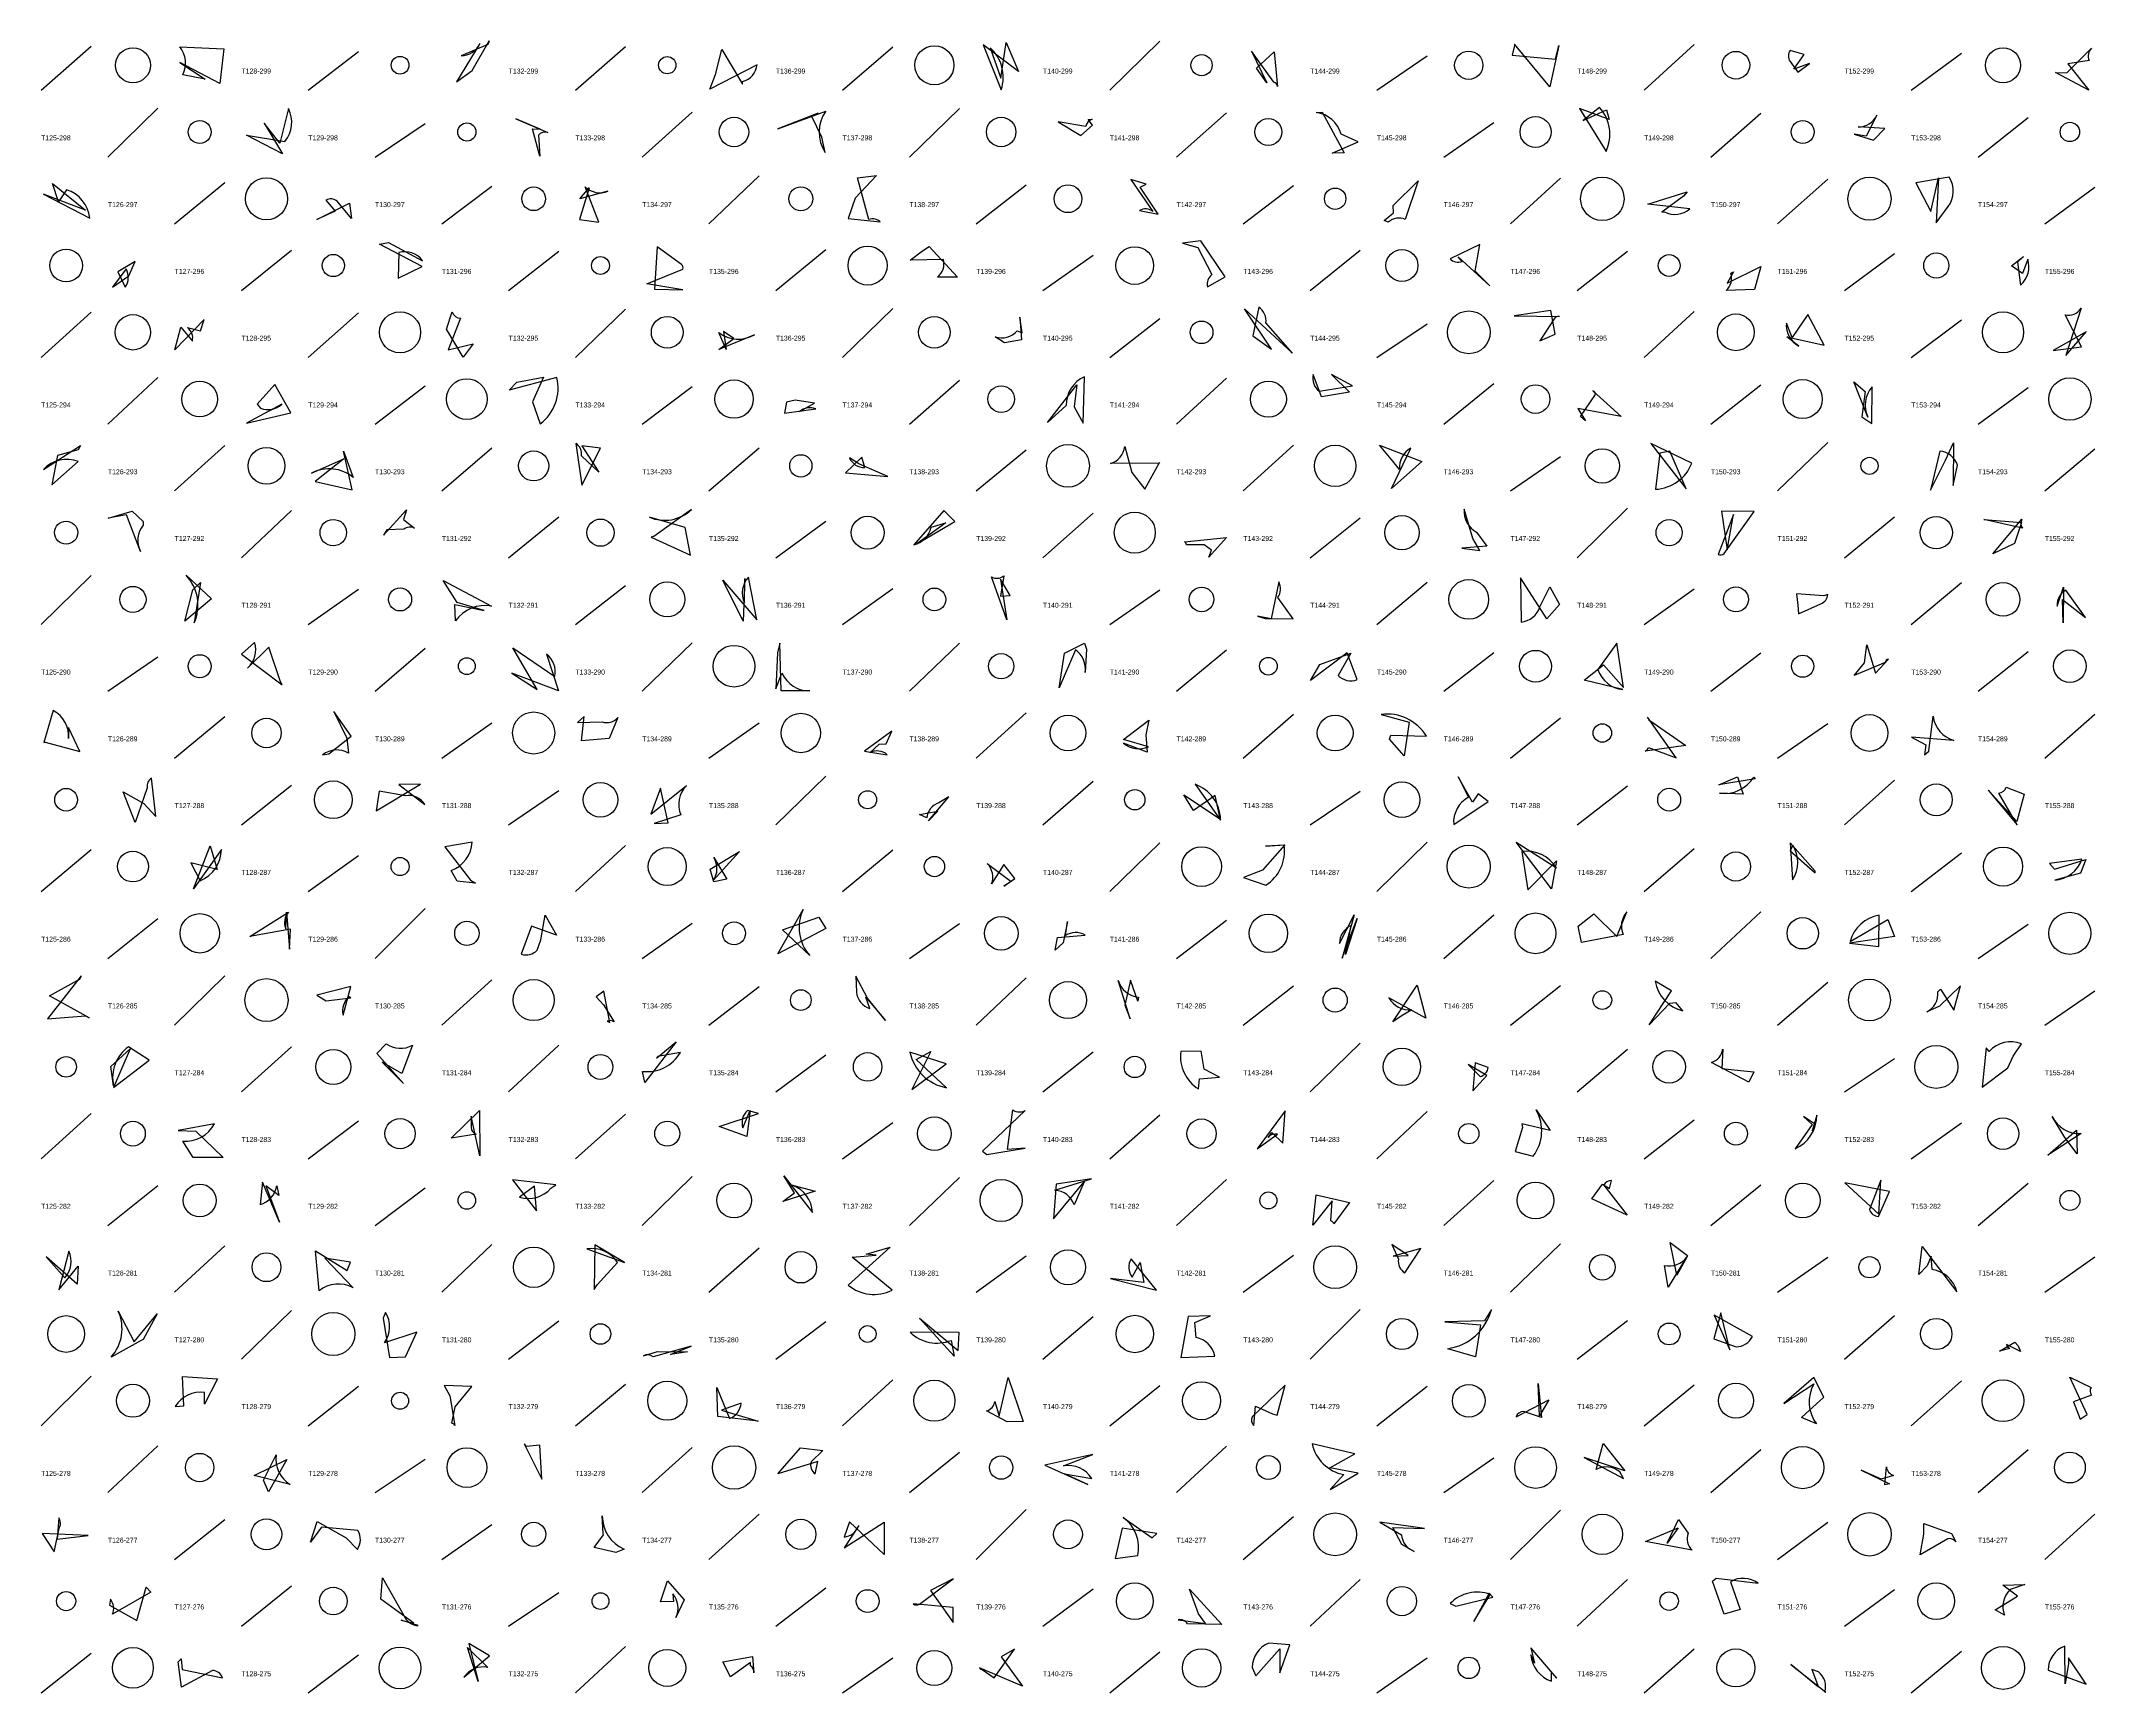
# Model space of a CAD drawing. Header units: millimetres. Extents: x -1 to 9990, y 0 to 15990.
# Drawn here: x 5000 to 6230, y 11000 to 11989 of the extents above; entities that cross this region are included whole.
import ezdxf

# ---------------------------------------------------------------- set-up
doc = ezdxf.new("R2010")
doc.units = ezdxf.units.MM
doc.layers.add('TEXT', color=3, linetype='Continuous')
doc.layers.add('WALL', color=1, linetype='Continuous')

msp = doc.modelspace()

# ---------------------------------------------------------------- linework, layer by layer
for points in [[(5083, 11976.7), (5098.2, 11966.7), (5084.9, 11969.3, 0.3), (5083, 11986), (5109.4, 11984.9), (5107.1, 11964.1)], [(5268.3, 11989.5), (5267.5, 11987.4), (5251.5, 11980.7, 0.3), (5262.8, 11988), (5248.8, 11965.1), (5258.2, 11971.9)], [(5407.7, 11984.5), (5420.1, 11963.7), (5420.1, 11965.2, 0.3), (5428.9, 11975.3), (5400.5, 11960.6), (5403.8, 11969.5)], [(5585.4, 11971.2), (5564.1, 11987.2), (5575, 11960.3, 0.3), (5568.3, 11985.5), (5574.8, 11967.3), (5577.9, 11988.7)], [(5727.9, 11973.2), (5738.5, 11983), (5740.5, 11962.3, 0.3), (5738.3, 11964.9), (5724.8, 11983.4), (5734, 11964.5)], [(5909, 11986.9), (5903.6, 11962), (5882.3, 11987.7, 0.3), (5882.6, 11987.6), (5881, 11981), (5906.9, 11978.6)], [(6049.7, 11972.7), (6055.8, 11981.4), (6047.5, 11983.9, 0.3), (6047.4, 11977.3), (6052.1, 11970.8), (6059, 11976)], [(6206.4, 11970.7), (6213.2, 11970.5), (6228, 11985.2, 0.3), (6226.5, 11977.9), (6213.8, 11975.9), (6226.4, 11960.1)], [(5144.5, 11921.9), (5123, 11933.1), (5146, 11929.3, 0.3), (5148.1, 11949), (5143, 11928.4), (5133.6, 11940.2)], [(5465.3, 11946.3), (5441.2, 11936.8), (5469.9, 11947.5, 0.3), (5469.5, 11922.7), (5467.5, 11931.9), (5461.6, 11944.3)], [(5773.3, 11922.4), (5788.8, 11929.1), (5778.5, 11933.7, 0.3), (5763.7, 11946.7), (5767.3, 11946.8), (5780.3, 11922.6)], [(5939.1, 11942.5), (5921.3, 11949.1), (5937.3, 11923.4, 0.3), (5933.3, 11949.7), (5923.5, 11941.9), (5937.5, 11948.3)], [(6097.3, 11930.1), (6104.2, 11937.1), (6088.2, 11938, 0.3), (6099.4, 11945.1), (6093.1, 11932.5), (6085.9, 11933.7)], [(5298.8, 11936.6), (5284.3, 11942.9), (5303.4, 11934.7, 0.3), (5297.8, 11933), (5298.6, 11920.6), (5294.3, 11936.9)], [(5629.7, 11939), (5627.1, 11942.4), (5629.4, 11942.6, 0.3), (5625.7, 11938.2), (5609.1, 11941), (5622.6, 11932.8)], [(5487.5, 11895.3), (5483.4, 11883.1), (5502.5, 11881.1, 0.3), (5495.7, 11882.6), (5488.9, 11907.6), (5500.4, 11908.9)], [(5661.9, 11903.7), (5652.6, 11906.6), (5665.8, 11887.4, 0.3), (5657.9, 11888), (5669, 11885.8), (5658.2, 11902)], [(6136.3, 11907.6), (6134.9, 11880.5), (6142.2, 11890.4, 0.3), (6142.8, 11907.9), (6122.7, 11904.6), (6131.8, 11887.4)], [(5026.6, 11888.2), (5001.4, 11897.7), (5029.1, 11883.4, 0.3), (5015.2, 11900.4), (5010.5, 11893.1), (5006.8, 11904.1)], [(5184.8, 11892.4), (5185.9, 11883.1), (5177.4, 11893.5, 0.3), (5170.6, 11894.2), (5176.2, 11887.6), (5165.1, 11882.5)], [(5322.5, 11882.5), (5334.1, 11881), (5325.9, 11902.2, 0.3), (5339.5, 11899.5), (5322.6, 11894.9), (5328.3, 11901.6)], [(5809.8, 11891), (5824.8, 11905.8), (5817, 11882.6, 0.3), (5806.8, 11881), (5804.3, 11882), (5810, 11886.5)], [(5983.6, 11896.5), (5970.6, 11887), (5972.2, 11887.1, 0.3), (5987.5, 11888.9), (5962.3, 11891.7), (5985.8, 11899.1)], [(5683.6, 11868.5), (5692.8, 11865.9), (5701.1, 11849.6, 0.3), (5698.6, 11842.3), (5709.2, 11848.3), (5694.5, 11869.8)], [(5056.4, 11857.5), (5046, 11851.2), (5050.3, 11842, 0.3), (5050.9, 11853), (5042.8, 11842), (5052.5, 11848.9)], [(5202.7, 11867.9), (5208, 11868.9), (5228.5, 11857.9, 0.3), (5214.2, 11862.9), (5213.9, 11847.5), (5228.3, 11854.4)], [(5384.4, 11840.5), (5362.7, 11844.1), (5384.4, 11852.9, 0.3), (5383.6, 11855.6), (5369, 11866.3), (5367.3, 11840.9)], [(5531.8, 11866.5), (5548.8, 11848.1), (5536.8, 11848.1, 0.3), (5540.4, 11858.6), (5520.5, 11858.2), (5527.9, 11863.8)], [(5858.8, 11851.7), (5861.6, 11867.7), (5843.8, 11859.1, 0.3), (5851, 11857.4), (5848.7, 11860.2), (5867.6, 11842.8)], [(6187.3, 11860.5), (6183.6, 11857), (6185.4, 11843.3, 0.3), (6189.8, 11858.8), (6186.6, 11850.3), (6180, 11854.8)], [(6030, 11854.5), (6026.2, 11840.6), (6009.1, 11840, 0.3), (6011.9, 11850.5), (6013.5, 11851.3), (6009.7, 11844.5)], [(5080.1, 11804.5), (5083.7, 11818), (5090.6, 11809.7, 0.3), (5087.6, 11817.8), (5095.5, 11815.9), (5097.7, 11822.7)], [(5252.7, 11800.2), (5242.8, 11816.9), (5246.2, 11827.2, 0.3), (5251.2, 11823.4), (5243.7, 11804.5), (5258.7, 11808.1)], [(5587.2, 11810.5), (5577, 11808.7), (5571.4, 11812.3, 0.3), (5584.6, 11815.9), (5587.5, 11814.7), (5586.1, 11824.1)], [(5720.8, 11829.1), (5749.4, 11802.5), (5733.5, 11820.6, 0.3), (5729.2, 11830), (5725.6, 11812.9), (5736.8, 11805)], [(5904.2, 11828), (5882.1, 11824.9), (5909.3, 11824.5, 0.3), (5906.2, 11823.1), (5897.5, 11809.9), (5906.8, 11813.9)], [(6058, 11825.7), (6048.7, 11811.9), (6045.2, 11820.5, 0.3), (6052.7, 11806.8), (6045.4, 11812.3), (6067.9, 11807.3)], [(6205, 11804.1), (6221.9, 11806.4), (6212.1, 11825.4, 0.3), (6221.7, 11829.4), (6212.5, 11801.2), (6224.7, 11815.2)], [(5408.6, 11815.5), (5410.3, 11804.8), (5405.9, 11814.8, 0.3), (5427.2, 11813.5), (5405.9, 11804.8), (5414.8, 11811.3)], [(5139.9, 11783.7), (5129.5, 11771.9), (5131.5, 11769.6, 0.3), (5144.1, 11771.9), (5123, 11760.6), (5149.5, 11766.7)], [(5300.9, 11788.1), (5294.4, 11773.4), (5298.9, 11760.1, 0.3), (5308.9, 11788), (5280.3, 11780.4), (5285, 11785.2)], [(5618.6, 11770.4), (5624.1, 11760.5), (5624.9, 11788.4, 0.3), (5613.9, 11771.2), (5602.8, 11760.9), (5620.2, 11783.5)], [(5783.5, 11779.1), (5766.9, 11776.3), (5761.9, 11789.7, 0.3), (5765.4, 11779.7), (5785.4, 11782.9), (5772.8, 11789.8)], [(6090.5, 11764.3), (6096.4, 11760.4), (6096.6, 11782.4, 0.3), (6094, 11764.1), (6085.7, 11785.3), (6092.4, 11779.6)], [(5446.5, 11773.2), (5445.2, 11766.6), (5463.9, 11769.1, 0.3), (5454.3, 11767.5), (5463.2, 11772.6), (5451.6, 11774.3)], [(5924.9, 11761.9), (5921.9, 11764.6), (5930.9, 11777.7, 0.3), (5929.4, 11779.9), (5946.3, 11764.5), (5920.3, 11769.3)], [(5009.8, 11741.2), (5006.5, 11723.6), (5022.3, 11737.7, 0.3), (5001.4, 11732.8), (5023.7, 11747.2), (5022.3, 11744.7)], [(5323.8, 11747.1), (5334, 11731.3), (5323.6, 11741, 0.3), (5320.3, 11748.4), (5323.9, 11723.5), (5335.1, 11745.6)], [(5669.8, 11737.1), (5669.5, 11736.7), (5640.4, 11736.4, 0.3), (5649, 11746.6), (5653.2, 11731), (5661.1, 11721)], [(5826.9, 11737.7), (5808.7, 11721.4), (5820.4, 11745.7, 0.3), (5813.5, 11732.9), (5809.5, 11737.8), (5801.5, 11747.5)], [(5975.5, 11743.8), (5969.5, 11742.6), (5966.9, 11721, 0.3), (5988.6, 11736.7), (5964, 11748.4), (5985.2, 11721.2)], [(6145.4, 11748.8), (6145.2, 11723.2), (6147.7, 11735.4, 0.3), (6137.1, 11743.9), (6131.5, 11720.4), (6140.6, 11738.4)], [(5186.3, 11720.7), (5181.2, 11743.8), (5187, 11728.1, 0.3), (5162, 11730.6), (5181.4, 11739.3), (5164.1, 11725.6)], [(5507.1, 11728.6), (5489.8, 11736.3), (5484.1, 11739.8, 0.3), (5493.3, 11734), (5491.6, 11740.2), (5481.8, 11730.9)], [(5054.5, 11707.8), (5061.1, 11701.7), (5061.1, 11699.5, 0.3), (5059.5, 11683.7), (5051.1, 11705.6), (5040.1, 11703.6)], [(5218.8, 11708.6), (5217, 11702.8), (5223.7, 11697.7, 0.3), (5217.2, 11697), (5207, 11696.6), (5205.1, 11693.4)], [(5388.9, 11681.6), (5385.7, 11698), (5364.3, 11704.3, 0.3), (5389.5, 11708.8), (5367, 11692.7), (5365.4, 11692.2)], [(5547.2, 11701.7), (5540.6, 11708.2), (5522.6, 11687.8, 0.3), (5533, 11698.3), (5541.9, 11700.8), (5524.5, 11688.4)], [(5861.7, 11684.3), (5857.4, 11691.5), (5852.3, 11709, 0.3), (5859.7, 11695.3), (5865.9, 11686.9), (5850.8, 11685.8)], [(6009.7, 11684.8), (6013.6, 11705.9), (6004.3, 11681.9, 0.3), (6008, 11682.5), (6026, 11707.7), (6006.3, 11707.8)], [(6181.8, 11688.5), (6168.9, 11682.3), (6186.3, 11703, 0.3), (6186.6, 11697.6), (6163.4, 11702.9), (6186.1, 11701)], [(5700.9, 11684.5), (5696.6, 11687.7), (5685.9, 11687.7, 0.3), (5684.8, 11689.6), (5709.9, 11692.1), (5699.3, 11680.3)], [(5090.9, 11660.8), (5095.5, 11665.2), (5091.7, 11640.9, 0.3), (5086.9, 11669.5), (5102.1, 11655.3), (5086.1, 11642)], [(5249.1, 11653.2), (5240.9, 11666.3), (5269.8, 11650.9, 0.3), (5248.2, 11642.1), (5247.7, 11652), (5265.4, 11648.4)], [(5408.3, 11666.5), (5428.6, 11642.7), (5423.6, 11668.3, 0.3), (5421.2, 11653.1), (5421.5, 11667.5), (5420.4, 11641.9)], [(5574.6, 11667.1), (5578.4, 11642.8), (5569.1, 11668.5, 0.3), (5576.5, 11669.1), (5574.5, 11657), (5580.3, 11657.3)], [(5733.1, 11643.5), (5749.8, 11643.3), (5740.6, 11656.2, 0.3), (5741.2, 11665.5), (5736.7, 11643.4), (5728.4, 11644.9)], [(5901.7, 11643.4), (5885.9, 11667.9), (5886.3, 11641.4, 0.3), (5897.6, 11650.6), (5903.6, 11662.6), (5909.3, 11651.9)], [(6210.5, 11655), (6224.4, 11644.2), (6212.6, 11660.6, 0.3), (6207.4, 11651), (6211.1, 11662.3), (6211, 11640.9)], [(6052.1, 11651.5), (6052.4, 11646.3), (6065.9, 11652.4, 0.3), (6070, 11658), (6067.7, 11657.1), (6051.3, 11658.4)], [(5143.3, 11605.6), (5136.3, 11626.4), (5123.7, 11613.9, 0.3), (5127.8, 11629.2), (5120.1, 11622.2), (5144.4, 11603.8)], [(5297.1, 11601), (5282.5, 11626.1), (5307.7, 11608.9, 0.3), (5302.6, 11622.2), (5309.8, 11600.2), (5282, 11610.8)], [(5441, 11623.1), (5440, 11601.5), (5443.7, 11610.8, 0.3), (5460.3, 11600.2), (5443.3, 11600.3), (5442.4, 11628.8)], [(5624.9, 11628.8), (5626, 11625.3), (5625.2, 11611.3, 0.3), (5619.4, 11624.8), (5609.7, 11602.1), (5612.9, 11622.9)], [(5947.6, 11602.2), (5943.7, 11628.9), (5932.4, 11613, 0.3), (5947.3, 11601), (5924.2, 11606.7), (5935.6, 11615.9)], [(6093.4, 11627.9), (6098.5, 11610.8), (6106.3, 11619.3, 0.3), (6104.4, 11617.2), (6085.9, 11609.5), (6092.1, 11617)], [(5765.8, 11616.1), (5784.4, 11622.9), (5776.7, 11609.5, 0.3), (5788.2, 11607), (5782.2, 11623), (5760.2, 11606.5)], [(5023.2, 11563.9), (5016.4, 11578.2), (5016.5, 11571.6, 0.3), (5007.3, 11588.4), (5001.7, 11569.4), (5002.4, 11569.5)], [(5175.4, 11587.9), (5183.1, 11571.8), (5184.1, 11563, 0.3), (5168.6, 11562), (5172.3, 11562.5), (5185.7, 11573.1)], [(5325.2, 11584.9), (5321.2, 11581.3), (5336, 11581.7, 0.3), (5345.4, 11584.2), (5340.3, 11571.7), (5323.6, 11570.4)], [(5509.4, 11576.1), (5493.1, 11564.2), (5506.8, 11562, 0.3), (5496.3, 11563.2), (5502, 11568.3), (5506.1, 11568.5)], [(5661.6, 11573.9), (5662.5, 11563.5), (5648.3, 11568.9, 0.3), (5663.2, 11566.8), (5648.2, 11571.1), (5663.5, 11582.7)], [(5807.6, 11571.4), (5808.3, 11573.7), (5829.6, 11573.1, 0.3), (5802.5, 11586.1), (5819.4, 11581.5), (5816.3, 11561.3)], [(5962.9, 11582.9), (5985.1, 11567.5), (5960.6, 11564.1, 0.3), (5962.6, 11566.4), (5979.2, 11560.1), (5962.1, 11584.5)], [(6128, 11562), (6130.6, 11564.1), (6133.1, 11585, 0.3), (6145.6, 11570.6), (6120.1, 11572.4), (6128.8, 11567.9)], [(5061.5, 11532.7), (5068.8, 11524.9), (5066.2, 11548, 0.3), (5063.6, 11542.2), (5056.3, 11521.4), (5049.2, 11539.7)], [(5227.2, 11544.4), (5214.3, 11544.1), (5229.9, 11532.2, 0.3), (5218.2, 11537.4), (5202.5, 11540.2), (5200.6, 11528.3)], [(5371, 11542), (5365.1, 11526.4), (5386.5, 11543.6, 0.3), (5383.1, 11525.9), (5367.1, 11520.8), (5375.5, 11521.1)], [(5690.2, 11528.5), (5684.3, 11537.9), (5706.4, 11523.4, 0.3), (5691.2, 11544.3), (5706.4, 11522.8), (5703.2, 11537.6)], [(5857.3, 11533.5), (5848.6, 11548.8), (5854.9, 11536.6, 0.3), (5846, 11520.1), (5866.6, 11533.9), (5860.6, 11538.5)], [(6016, 11548.8), (6019.3, 11538.4), (6005.1, 11539, 0.3), (6025.7, 11548.6), (6026.5, 11547.5), (6004.7, 11543.9)], [(6166.1, 11540.8), (6183.5, 11520), (6172.5, 11539, 0.3), (6176.8, 11542.5), (6187.6, 11538.4), (6183.2, 11521.9)], [(5531.4, 11522.4), (5543.6, 11536.7), (5537.7, 11533.1, 0.3), (5530.4, 11524.1), (5526, 11526.2), (5537.1, 11528.1)], [(5105.5, 11493.3), (5089.7, 11497.3), (5095.2, 11486.5, 0.3), (5108, 11505.2), (5091.3, 11481.6), (5101.3, 11507.4)], [(5260.1, 11485.1), (5249.1, 11486.2), (5245.6, 11492.6, 0.3), (5258.2, 11509.7), (5241.8, 11506.9), (5257.2, 11486.8)], [(5400.8, 11493.4), (5418.3, 11504), (5402.5, 11486.6, 0.3), (5402.9, 11500.5), (5410.6, 11487.5), (5402.8, 11485.9)], [(5731.5, 11492.8), (5720.1, 11488.4), (5733.4, 11483.8, 0.3), (5744.4, 11507.8), (5733.3, 11507.2), (5744.9, 11508.1)], [(5904.6, 11481.6), (5883.3, 11509.7), (5907.5, 11494.2, 0.3), (5886.7, 11504), (5890.3, 11481), (5907.5, 11498.5)], [(6062.5, 11492.2), (6047.5, 11509.2), (6048.9, 11487.1, 0.3), (6049, 11507.8), (6047.4, 11504.4), (6062.5, 11491.3)], [(5583.1, 11487.8), (5576.5, 11496.2), (5569.2, 11484.6, 0.3), (5566.6, 11496.8), (5581, 11486.1), (5576.5, 11483.3)], [(6224.5, 11499.3), (6221.3, 11491.1), (6205.9, 11486.9, 0.3), (6222.2, 11499.4), (6202.8, 11496.8), (6205.7, 11493.5)], [(5149.4, 11457.5), (5125, 11453), (5148.2, 11467.7, 0.3), (5146.6, 11457.6), (5146.9, 11467.6), (5148.7, 11445.5)], [(5308.6, 11453.9), (5293.7, 11459.3), (5287.6, 11442.5, 0.3), (5297, 11444.9), (5299.2, 11451.2), (5301.9, 11465.8)], [(5470, 11457.9), (5441.2, 11442.7), (5456.4, 11469.3, 0.3), (5460.3, 11441.7), (5444, 11457), (5465.7, 11464.6)], [(5788.2, 11463.8), (5781.1, 11442.4), (5784.6, 11459.7, 0.3), (5777.6, 11449), (5786.4, 11466.1), (5779.1, 11440.2)], [(5929.9, 11466.7), (5943.6, 11453), (5949.7, 11467.8, 0.3), (5947.5, 11454.3), (5922.5, 11449.6), (5920.5, 11459.2)], [(6083.1, 11449.1), (6100.5, 11447.1), (6100.7, 11465.8, 0.3), (6083.5, 11450.2), (6106, 11463.3), (6110, 11453.1)], [(5607.4, 11444.9), (5608.7, 11452.4), (5625.2, 11453.9, 0.3), (5613.5, 11453.6), (5614.8, 11462.1), (5612.1, 11449.3)], [(5028.7, 11404.4), (5005, 11417.5), (5021.6, 11426.7, 0.3), (5024, 11429.6), (5003.8, 11403.8), (5026.6, 11405.6)], [(5495, 11416.2), (5487.9, 11429.4), (5488.3, 11419.8, 0.3), (5496.3, 11410), (5493.9, 11416.8), (5505.7, 11402.7)], [(5649, 11411.9), (5652.3, 11403.7), (5645, 11426.7, 0.3), (5657.2, 11416.8), (5656.9, 11414.4), (5652.4, 11427)], [(5170.8, 11414.6), (5185.5, 11416.3), (5184.5, 11416.9, 0.3), (5180.9, 11406), (5185.5, 11423.1), (5165.2, 11417.9)], [(5332.4, 11417), (5336.9, 11412.2), (5343.2, 11401.9, 0.3), (5339.1, 11402.3), (5340.6, 11401.6), (5337.1, 11420.4)], [(5824.1, 11423.9), (5829.2, 11404.2), (5807.2, 11416.4, 0.3), (5820.9, 11409.2), (5815.2, 11405.8), (5809.6, 11401.9)], [(5963.1, 11400.2), (5976.5, 11420.5), (5966.6, 11426.3, 0.3), (5983.3, 11408.6), (5979.3, 11413.4), (5975.3, 11413)], [(6149.4, 11423.5), (6137, 11411.3), (6129.4, 11407.9, 0.3), (6136, 11420), (6137.5, 11421.5), (6145.5, 11408.9)], [(5380.4, 11390), (5361.5, 11365.6), (5360.2, 11372.3, 0.3), (5382.9, 11383.7), (5369.3, 11381.3), (5368.5, 11380.2)], [(6177.8, 11374.4), (6181.1, 11381.4), (6186.1, 11388.9, 0.3), (6166.7, 11384.3), (6164.8, 11386.4), (6162.4, 11362.8)], [(5043.3, 11362.6), (5064.7, 11379.1), (5052.3, 11387, 0.3), (5043.4, 11363.6), (5041.7, 11375.2), (5053.4, 11385.9)], [(5217, 11365.1), (5201.1, 11383.1), (5206.6, 11388.9, 0.3), (5222.5, 11388.1), (5216.1, 11371), (5204.3, 11377.8)], [(5521.4, 11361.5), (5542.1, 11376.8), (5520.3, 11383.8, 0.3), (5542.2, 11362.5), (5524.1, 11379.4), (5532.8, 11384.3)], [(5696.6, 11373.7), (5694.8, 11384.5), (5682.6, 11384.2, 0.3), (5693.2, 11361.8), (5693.7, 11367.8), (5705.7, 11368.9)], [(5865.8, 11369.8), (5854.6, 11376.4), (5861.9, 11369.2, 0.3), (5866.7, 11374.6), (5858.8, 11377.5), (5857.5, 11360.6)], [(6025.8, 11372.1), (6022.8, 11365.9), (6000.3, 11377.7, 0.3), (6007.1, 11385.6), (6006.5, 11374), (6017.7, 11372.9)], [(5109, 11320.7), (5091.1, 11320.7), (5084.8, 11330.5, 0.3), (5103.9, 11340.9), (5082, 11336.8), (5092.7, 11336.5)], [(5262.7, 11321.7), (5257.6, 11345.4), (5257.5, 11338.7, 0.3), (5260.6, 11334.7), (5245.6, 11332.4), (5262.5, 11348.8)], [(5406.1, 11339.2), (5429.7, 11347), (5423, 11348.9, 0.3), (5420.3, 11338.5), (5424.6, 11348.9), (5422.6, 11333.2)], [(5589.3, 11326.4), (5578.7, 11325.5), (5582, 11349.3, 0.3), (5589.4, 11348.9), (5563.7, 11324.5), (5566.4, 11322.6)], [(5745.1, 11348.6), (5728.2, 11326), (5740.4, 11334.6, 0.3), (5734.8, 11332.8), (5737.1, 11335.7), (5743.6, 11329.3)], [(5887.1, 11338.6), (5882.7, 11324.3), (5893.6, 11321.5, 0.3), (5895.4, 11349.2), (5903.7, 11336.9), (5886.8, 11340.8)], [(6055.5, 11345.3), (6060.6, 11340.4), (6050.4, 11326, 0.3), (6063.4, 11346), (6060.7, 11336.6), (6062.7, 11340.5)], [(6219.3, 11323), (6212, 11332.7), (6204.3, 11345.2, 0.3), (6221.8, 11335.1), (6201.7, 11322.1), (6219, 11337.1)], [(5142.7, 11281.9), (5132.7, 11305.9), (5131.2, 11292.6, 0.3), (5141.1, 11303.7), (5142.3, 11298), (5134.6, 11303.7)], [(5296.6, 11288.7), (5295.4, 11303.5), (5286.6, 11297, 0.3), (5305.3, 11302.3), (5308.2, 11304.4), (5282.3, 11307.4)], [(5451.2, 11299.6), (5444.8, 11309.8), (5462, 11287.8, 0.3), (5450, 11304.1), (5463.6, 11300.6), (5444.2, 11294.4)], [(5606.4, 11284), (5624.6, 11306.1), (5618.7, 11292.4, 0.3), (5607.1, 11301.1), (5629.1, 11308), (5608, 11304.8)], [(5935.1, 11304.8), (5939.2, 11302.2), (5940.5, 11306.9, 0.3), (5935.8, 11304.1), (5949.8, 11286.2), (5928.7, 11295.9)], [(6100.5, 11286.8), (6101.8, 11307.2), (6094.9, 11289.6, 0.3), (6100.4, 11285.4), (6107, 11300.4), (6080.2, 11305.6)], [(5763.7, 11298.3), (5783.6, 11293.8), (5774.2, 11280.9, 0.3), (5772.5, 11282.7), (5773.2, 11294.8), (5761.7, 11280.1)], [(5331.2, 11241.7), (5333.1, 11244.5), (5345.3, 11257.8, 0.3), (5326.8, 11266), (5349.3, 11257.8), (5331.6, 11268.4)], [(5494.2, 11262.8), (5508.5, 11267), (5483.4, 11244.3, 0.3), (5509.6, 11241.2), (5485.7, 11261), (5500.1, 11262.3)], [(5818.7, 11262.1), (5808.9, 11268.6), (5812.9, 11259.8, 0.3), (5816.7, 11251.6), (5826.4, 11266.3), (5809.7, 11261.6)], [(5986, 11262.1), (5974.4, 11243), (5972.2, 11256.1, 0.3), (5985.7, 11261.1), (5979.7, 11250.3), (5975.6, 11269.8)], [(6124.5, 11250.7), (6126.6, 11267.5), (6147.4, 11240.3, 0.3), (6132.5, 11253.6), (6132, 11261.6), (6129.5, 11255.8)], [(5021.7, 11244.8), (5003, 11261.3), (5014.3, 11248.7, 0.3), (5016.6, 11264.6), (5010.7, 11241.4), (5022.3, 11255.7)], [(5185.3, 11258), (5169.9, 11260.5), (5186.9, 11242.7, 0.3), (5166.5, 11240.9), (5164.4, 11264.8), (5183.3, 11253)], [(5640.4, 11248.2), (5668.1, 11241.3), (5652.8, 11260.1, 0.3), (5653.4, 11249), (5658.3, 11257.8), (5660.4, 11245.8)], [(5061.2, 11211.8), (5059.9, 11211.2), (5042, 11201.2, 0.3), (5046.2, 11228.7), (5055.7, 11210.4), (5069.6, 11227)], [(5218.2, 11201.3), (5225, 11216.1), (5205.6, 11209.7, 0.3), (5206.3, 11227.9), (5204.8, 11224.4), (5208.7, 11201)], [(5549.3, 11205.1), (5549.9, 11215.9), (5520.5, 11216.1, 0.3), (5545, 11211.2), (5546.9, 11201.8), (5526, 11224.4)], [(5687, 11225.5), (5682.5, 11200.9), (5702.9, 11201.8, 0.3), (5691.8, 11212.9), (5691, 11221.9), (5700.4, 11225.9)], [(5862.1, 11220.5), (5859, 11201.3), (5842.4, 11206.2, 0.3), (5868.6, 11229.6), (5864.5, 11222.8), (5840.6, 11222.2)], [(6005.9, 11227.6), (6001.7, 11212.1), (6015.1, 11207.4, 0.3), (6024.9, 11213.6), (6002, 11226.2), (6011.4, 11205.5)], [(5376.9, 11202.8), (5389.4, 11207.7), (5366.5, 11201.4, 0.3), (5360.8, 11201.9), (5369.1, 11204.5), (5387.2, 11204.3)], [(6184.1, 11207.9), (6185.5, 11204.6), (6177.1, 11208.8, 0.3), (6179.1, 11206.4), (6172.8, 11204.7), (6182, 11210.1)], [(5105.6, 11188.1), (5097.8, 11172.9), (5097.9, 11180, 0.3), (5080.3, 11171.6), (5085.5, 11171.9), (5084.6, 11189.6)], [(5241.5, 11184.1), (5244.8, 11177.9), (5247.7, 11160.2, 0.3), (5245.9, 11161.5), (5247.9, 11171.4), (5257.9, 11183.6)], [(5405.3, 11165.5), (5404.6, 11182.9), (5412.2, 11164.3, 0.3), (5419.2, 11173.5), (5407.4, 11169.4), (5429.4, 11162.8)], [(5588.2, 11162.5), (5578.5, 11162.3), (5566.2, 11168.9, 0.3), (5571.1, 11174.6), (5573.8, 11165.7), (5579.2, 11188.9)], [(5740.2, 11166.3), (5745.1, 11184.4), (5725.2, 11165.3, 0.3), (5726.3, 11160.1), (5727.3, 11171.7), (5737.4, 11167.1)], [(5896.6, 11185.4), (5898.5, 11164.9), (5887.8, 11168.6, 0.3), (5883.3, 11165.4), (5902.9, 11175.5), (5897.4, 11165.9)], [(6061.7, 11189), (6043.7, 11173.4), (6061.7, 11185.1, 0.3), (6063.3, 11161.1), (6054.3, 11165), (6067.6, 11177.1)], [(6225.3, 11166.8), (6215, 11189.1), (6227.7, 11183, 0.3), (6227.9, 11178.4), (6217.2, 11174.3), (6221.1, 11163.9)], [(5289.5, 11149.3), (5289.6, 11148.9), (5299.9, 11128, 0.3), (5299.9, 11128.1), (5298.7, 11148.4), (5290.7, 11147.6)], [(5454.8, 11146.8), (5468.1, 11145.2), (5461.1, 11138.4, 0.3), (5463.5, 11131.2), (5465.2, 11138.6), (5441.3, 11131.3)], [(5771.8, 11134.9), (5786.7, 11143.3), (5761.2, 11149.2, 0.3), (5780.1, 11130.8), (5772.1, 11121.9), (5788.7, 11131.7)], [(5924.1, 11141.1), (5947.6, 11128.5), (5945.5, 11132.4, 0.3), (5931.3, 11133.9), (5935.5, 11149.4), (5948.4, 11133.1)], [(5136.1, 11120.5), (5133.3, 11127.4), (5140.8, 11142.7, 0.3), (5149.1, 11124.9), (5127.6, 11130.2), (5147.2, 11139.8)], [(5626.8, 11124.8), (5612.9, 11131.3), (5629.2, 11128.4, 0.3), (5612.4, 11136.1), (5629.9, 11142.9), (5601.1, 11136.4)], [(6106.9, 11125.2), (6104.2, 11124.7), (6105.1, 11135.5, 0.3), (6109.4, 11130.3), (6101.9, 11128), (6090.1, 11133.4)], [(5000.7, 11095.4), (5007.9, 11084.6), (5011, 11099.3, 0.3), (5010.6, 11104.9), (5009.7, 11092.1), (5028.3, 11094.3)], [(5165.4, 11102.6), (5182.7, 11092.9), (5189.4, 11085.9, 0.3), (5189.7, 11097.3), (5167.9, 11099.2), (5161.3, 11090.4)], [(5336.8, 11094.7), (5336.7, 11095.5), (5336.1, 11106.1, 0.3), (5349.1, 11086.2), (5344.2, 11084.2), (5331.2, 11087.2)], [(5504.9, 11083), (5484.2, 11102.4), (5480.9, 11093.4, 0.3), (5489.7, 11100.3), (5480.9, 11087), (5504.9, 11102.2)], [(5647.5, 11098.7), (5643.3, 11080.5), (5656.8, 11082.3, 0.3), (5648.1, 11105), (5665.4, 11092.9), (5668.2, 11095.5)], [(5828.4, 11098.5), (5801.7, 11102.2), (5814.7, 11094.7, 0.3), (5822.4, 11084.8), (5815, 11088.9), (5809.5, 11099)], [(5973.8, 11089.7), (5980.6, 11103.9), (5986.5, 11095.6, 0.3), (5988.7, 11085.5), (5960.9, 11090.7), (5980.4, 11098.9)], [(6127.6, 11101.4), (6144.2, 11095.4), (6146.7, 11090.5, 0.3), (6141.9, 11092.4), (6125.3, 11082.7), (6127.5, 11095)], [(5062.9, 11063.4), (5065.8, 11060.4), (5042.7, 11047.1, 0.3), (5041.5, 11056.1), (5040.9, 11052.6), (5057.4, 11043.3)], [(5203.5, 11056.1), (5204.4, 11069), (5217.3, 11046.4, 0.3), (5225.9, 11040.3), (5215.7, 11043.6), (5223.2, 11041.7)], [(5375.2, 11067.2), (5385.2, 11055.8), (5380.2, 11045.2, 0.3), (5378.3, 11059.4), (5378.8, 11054.7), (5370.9, 11054.5)], [(5546.3, 11042.2), (5546.2, 11051.2), (5522.3, 11053.3, 0.3), (5526, 11053.2), (5546.2, 11068.3), (5532.6, 11061.4)], [(5687.7, 11062.2), (5707.2, 11041), (5686.6, 11041.4, 0.3), (5680.9, 11043.8), (5697.4, 11041.6), (5693.1, 11047.4)], [(5867.3, 11059.7), (5858.1, 11042.8), (5867.8, 11059, 0.3), (5843.9, 11053.5), (5847.3, 11052), (5869.4, 11057.3)], [(6001, 11066.9), (6003.2, 11068.8), (6028.3, 11065.7, 0.3), (6011.7, 11066.6), (6017.5, 11049.9), (6007.9, 11047.2)], [(6174.8, 11064.6), (6188.1, 11064.9), (6179.3, 11061.9, 0.3), (6175.8, 11046.5), (6170.2, 11049.7), (6183.6, 11057.9)], [(5261.7, 11006.9), (5255.3, 11027.2), (5267.5, 11015.3, 0.3), (5253.2, 11009.5), (5268.6, 11022.3), (5256.2, 11029.7)], [(5408.2, 11018.6), (5426, 11021.9), (5426.8, 11012.1, 0.3), (5424.9, 11016.3), (5424.8, 11018.2), (5412.9, 11009.7)], [(5575, 11021.6), (5587.7, 11004), (5561.9, 11015, 0.3), (5563.5, 11014.1), (5570.8, 11009.1), (5583, 11026.2)], [(5741.9, 11012), (5747.8, 11028.9), (5735.2, 11029.8, 0.3), (5725.3, 11015.3), (5727.4, 11010.2), (5741.9, 11026.5)], [(5892.1, 11027.1), (5894.3, 11017.8), (5892.1, 11022.8, 0.3), (5904.5, 11007.1), (5904.6, 11012.2), (5907.8, 11008.8)], [(6214.2, 11017.6), (6212.1, 11005.5), (6211.9, 11028.1, 0.3), (6201.9, 11013.7), (6224.8, 11005.2), (6214.1, 11021.1)], [(5083.9, 11020.5), (5084.4, 11014), (5108.6, 11009.1, 0.3), (5102.7, 11013.5), (5084, 11003.4), (5082, 11018.7)], [(6047.8, 11017), (6068.9, 11000.5), (6068.3, 11000.5, 0.3), (6064.4, 11012.7), (6060.5, 11014), (6064.5, 11003.4)]]:
    msp.add_lwpolyline(points, format="xyb", close=True)
for centre, radius in [((5055, 11975), 10.5), ((5215, 11975), 5.31), ((5535, 11975), 11.7), ((5695, 11975), 6.34), ((5855, 11975), 8.48), ((6015, 11975), 8.28), ((6175, 11975), 10.5), ((5375, 11975), 5.17), ((5415, 11935), 8.84), ((5575, 11935), 8.83), ((5895, 11935), 9.29), ((5095, 11935), 6.88), ((5255, 11935), 5.44), ((5735, 11935), 8.06), ((6055, 11935), 6.9), ((6215, 11935), 5.8), ((5135, 11895), 12.6), ((5935, 11895), 13), ((6095, 11895), 12.9), ((5295, 11895), 7.09), ((5455, 11895), 7.16), ((5615, 11895), 8.3), ((5775, 11895), 6.41), ((5015, 11855), 9.81), ((5175, 11855), 6.65), ((5335, 11855), 5.34), ((5495, 11855), 11.7), ((5655, 11855), 11.3), ((5815, 11855), 9.56), ((5975, 11855), 6.52), ((6135, 11855), 7.55), ((5055, 11815), 10.6), ((5215, 11815), 12.3), ((5375, 11815), 9.53), ((5535, 11815), 9.46), ((5695, 11815), 6.78), ((5855, 11815), 12.8), ((6015, 11815), 11), ((6175, 11815), 12.3), ((5095, 11775), 10.7), ((5255, 11775), 12.2), ((5415, 11775), 11.5), ((5735, 11775), 10.8), ((5895, 11775), 8.57), ((6055, 11775), 11.7), ((6215, 11775), 12.7), ((5575, 11775), 7.99), ((5615, 11735), 12.8), ((5775, 11735), 12.4), ((5135, 11735), 11), ((5295, 11735), 9), ((5455, 11735), 6.67), ((5935, 11735), 10.3), ((6095, 11735), 5.12), ((5015, 11695), 6.92), ((5175, 11695), 7.94), ((5335, 11695), 8.16), ((5495, 11695), 9.84), ((5655, 11695), 12.3), ((5815, 11695), 10.3), ((5975, 11695), 7.84), ((6135, 11695), 9.7), ((5055, 11655), 7.84), ((5215, 11655), 6.89), ((5375, 11655), 10.5), ((5535, 11655), 6.81), ((5695, 11655), 7.34), ((5855, 11655), 11.9), ((6015, 11655), 7.46), ((6175, 11655), 10.1), ((5415, 11615), 12.5), ((5895, 11615), 9.51), ((6215, 11615), 9.77), ((5095, 11615), 6.9), ((5255, 11615), 5.05), ((5575, 11615), 7.56), ((5735, 11615), 5.28), ((6055, 11615), 6.65), ((5295, 11575), 12.6), ((5455, 11575), 11.8), ((5135, 11575), 8.8), ((5615, 11575), 10.7), ((5775, 11575), 10.7), ((5935, 11575), 5.53), ((6095, 11575), 11), ((5015, 11535), 6.8), ((5175, 11535), 11.3), ((5335, 11535), 10.4), ((5495, 11535), 5.41), ((5655, 11535), 6.1), ((5815, 11535), 10.7), ((5975, 11535), 6.86), ((6135, 11535), 9.56), ((5055, 11495), 9.24), ((5375, 11495), 11.4), ((5535, 11495), 6.07), ((5695, 11495), 11.9), ((5855, 11495), 12.9), ((6015, 11495), 8.74), ((6175, 11495), 11.7), ((5215, 11495), 5.43), ((5095, 11455), 11.8), ((5575, 11455), 10.1), ((5735, 11455), 11.5), ((5895, 11455), 12.2), ((6055, 11455), 9.38), ((6215, 11455), 12.6), ((5255, 11455), 7.3), ((5415, 11455), 6.85), ((5135, 11415), 12.9), ((5295, 11415), 12.3), ((6095, 11415), 12.5), ((5455, 11415), 6.19), ((5615, 11415), 11.1), ((5775, 11415), 7.24), ((5935, 11415), 5.63), ((5015, 11375), 6.18), ((5175, 11375), 10.5), ((5335, 11375), 7.46), ((5495, 11375), 8.54), ((5655, 11375), 6.39), ((5815, 11375), 11.2), ((5975, 11375), 9.77), ((6135, 11375), 12.9), ((5055, 11335), 7.43), ((5215, 11335), 9.07), ((5375, 11335), 7.5), ((5535, 11335), 10.1), ((5695, 11335), 8.8), ((5855, 11335), 6.11), ((6015, 11335), 6.9), ((6175, 11335), 9.39), ((5095, 11295), 9.84), ((5415, 11295), 10.4), ((5575, 11295), 12.6), ((5895, 11295), 11), ((6055, 11295), 10.4), ((5255, 11295), 5.24), ((5735, 11295), 5.11), ((6215, 11295), 5.99), ((5295, 11255), 12.1), ((5775, 11255), 12.8), ((5135, 11255), 8.64), ((5455, 11255), 9.45), ((5615, 11255), 10.5), ((5935, 11255), 7.66), ((6095, 11255), 6.37), ((5015, 11215), 11), ((5175, 11215), 12.9), ((5335, 11215), 6.17), ((5495, 11215), 5.02), ((5655, 11215), 11.2), ((5815, 11215), 9.34), ((5975, 11215), 6.52), ((6135, 11215), 9.37), ((5055, 11175), 9.91), ((5375, 11175), 11.7), ((5535, 11175), 12.3), ((5695, 11175), 11.4), ((5855, 11175), 9.82), ((6015, 11175), 10.5), ((6175, 11175), 12.5), ((5215, 11175), 5.1), ((5255, 11135), 11.9), ((5415, 11135), 13), ((5895, 11135), 12.5), ((6055, 11135), 12.7), ((6215, 11135), 9.25), ((5095, 11135), 8.51), ((5575, 11135), 7), ((5735, 11135), 7.14), ((5775, 11095), 12.8), ((5935, 11095), 12.1), ((6095, 11095), 13), ((5135, 11095), 9.2), ((5295, 11095), 7.21), ((5455, 11095), 9), ((5615, 11095), 8.59), ((5015, 11055), 5.75), ((5175, 11055), 8.27), ((5335, 11055), 5.02), ((5495, 11055), 6.84), ((5655, 11055), 11), ((5815, 11055), 8.76), ((5975, 11055), 5.54), ((6135, 11055), 11), ((5055, 11015), 12.2), ((5215, 11015), 12.5), ((5375, 11015), 11.1), ((5535, 11015), 10.5), ((5695, 11015), 11.5), ((5855, 11015), 6.43), ((6015, 11015), 11.4), ((6175, 11015), 12.9)]:
    msp.add_circle(centre, radius)
at = {"layer": 'WALL'}
for p, q in [((5000, 11960), (5030, 11986.5)), ((5160, 11960), (5190, 11983.2)), ((5320, 11960), (5350, 11986.3)), ((5480, 11960), (5510, 11986.1)), ((5640, 11960), (5670, 11989.3)), ((5800, 11960), (5830, 11980.7)), ((5960, 11960), (5990, 11987.5)), ((6120, 11960), (6150, 11982.3)), ((5040, 11920), (5070, 11949.2)), ((5360, 11920), (5390, 11946.9)), ((5520, 11920), (5550, 11949.1)), ((5680, 11920), (5710, 11946.4)), ((6000, 11920), (6030, 11946.2)), ((6160, 11920), (6190, 11943.6)), ((5200, 11920), (5230, 11940)), ((5840, 11920), (5870, 11940.7)), ((5400, 11880), (5430, 11908.8)), ((5880, 11880), (5910, 11907.4)), ((6040, 11880), (6070, 11906.7)), ((5080, 11880), (5110, 11904.7)), ((5240, 11880), (5270, 11902.5)), ((5560, 11880), (5590, 11903.3)), ((5720, 11880), (5750, 11903)), ((6200, 11880), (6230, 11901.9)), ((5120, 11840), (5150, 11864.2)), ((5280, 11840), (5310, 11863.6)), ((5440, 11840), (5470, 11864.7)), ((5600, 11840), (5630, 11861.3)), ((5760, 11840), (5790, 11864.2)), ((5920, 11840), (5950, 11863.6)), ((6080, 11840), (6110, 11862.2)), ((5000, 11800), (5030, 11827.1)), ((5160, 11800), (5190, 11826.6)), ((5320, 11800), (5350, 11828.8)), ((5480, 11800), (5510, 11829.3)), ((5640, 11800), (5670, 11823.2)), ((5960, 11800), (5990, 11827.5)), ((6120, 11800), (6150, 11822.5)), ((5800, 11800), (5830, 11820.1)), ((5040, 11760), (5070, 11787.9)), ((5520, 11760), (5550, 11786.4)), ((5680, 11760), (5710, 11787.5)), ((5840, 11760), (5870, 11784.3)), ((6000, 11760), (6030, 11783.5)), ((5200, 11760), (5230, 11783)), ((5360, 11760), (5390, 11782.5)), ((6160, 11760), (6190, 11781.9)), ((5080, 11720), (5110, 11747.3)), ((5720, 11720), (5750, 11747.4)), ((6040, 11720), (6070, 11749.1)), ((5240, 11720), (5270, 11745.8)), ((5400, 11720), (5430, 11745.9)), ((5560, 11720), (5590, 11744.7)), ((5880, 11720), (5910, 11740.6)), ((6200, 11720), (6230, 11745.3)), ((5920, 11680), (5950, 11709.6)), ((5120, 11680), (5150, 11708.2)), ((5280, 11680), (5310, 11704.5)), ((5440, 11680), (5470, 11701.8)), ((5600, 11680), (5630, 11706.7)), ((5760, 11680), (5790, 11703.8)), ((6080, 11680), (6110, 11704.5)), ((5000, 11640), (5030, 11669.4)), ((5160, 11640), (5190, 11661.1)), ((5320, 11640), (5350, 11663.4)), ((5480, 11640), (5510, 11661.6)), ((5640, 11640), (5670, 11660.8)), ((5800, 11640), (5830, 11665.3)), ((5960, 11640), (5990, 11661.4)), ((6120, 11640), (6150, 11665.2)), ((5200, 11600), (5230, 11625.8)), ((5360, 11600), (5390, 11629.1)), ((5520, 11600), (5550, 11628.8)), ((5680, 11600), (5710, 11624.9)), ((6160, 11600), (6190, 11623.8)), ((5040, 11600), (5070, 11620.6)), ((5840, 11600), (5870, 11623.3)), ((6000, 11600), (6030, 11623)), ((5560, 11560), (5590, 11587)), ((5080, 11560), (5110, 11584.8)), ((5240, 11560), (5270, 11581.1)), ((5400, 11560), (5430, 11581.1)), ((5720, 11560), (5750, 11586.3)), ((5880, 11560), (5910, 11584.1)), ((6040, 11560), (6070, 11580.7)), ((6200, 11560), (6230, 11586.2)), ((5120, 11520), (5150, 11543.7)), ((5280, 11520), (5310, 11540.5)), ((5440, 11520), (5470, 11549.1)), ((5600, 11520), (5630, 11546.2)), ((5760, 11520), (5790, 11540.2)), ((5920, 11520), (5950, 11543.3)), ((6080, 11520), (6110, 11546.8)), ((5000, 11480), (5030, 11505.3)), ((5160, 11480), (5190, 11501.6)), ((5320, 11480), (5350, 11507.7)), ((5480, 11480), (5510, 11505)), ((5640, 11480), (5670, 11509.2)), ((5800, 11480), (5830, 11509.6)), ((5960, 11480), (5990, 11505.9)), ((6120, 11480), (6150, 11503.2)), ((5040, 11440), (5070, 11463.9)), ((5200, 11440), (5230, 11469.8)), ((5840, 11440), (5870, 11466.1)), ((6000, 11440), (6030, 11467.8)), ((5360, 11440), (5390, 11461)), ((5520, 11440), (5550, 11460.9)), ((5680, 11440), (5710, 11462.9)), ((6160, 11440), (6190, 11460.5)), ((5080, 11400), (5110, 11429.6)), ((5240, 11400), (5270, 11427.2)), ((5560, 11400), (5590, 11428.4)), ((5400, 11400), (5430, 11423.2)), ((5720, 11400), (5750, 11423.5)), ((5880, 11400), (5910, 11423.7)), ((6040, 11400), (6070, 11425.7)), ((6200, 11400), (6230, 11420.6)), ((5120, 11360), (5150, 11387.1)), ((5280, 11360), (5310, 11388.1)), ((5440, 11360), (5470, 11382.3)), ((5600, 11360), (5630, 11384)), ((5760, 11360), (5790, 11389.2)), ((5920, 11360), (5950, 11385.7)), ((6080, 11360), (6110, 11380)), ((5000, 11320), (5030, 11347.1)), ((5160, 11320), (5190, 11342.7)), ((5320, 11320), (5350, 11346.7)), ((5480, 11320), (5510, 11341.7)), ((5640, 11320), (5670, 11346.2)), ((5800, 11320), (5830, 11348.3)), ((5960, 11320), (5990, 11343.3)), ((6120, 11320), (6150, 11341.4)), ((5040, 11280), (5070, 11303.9)), ((5360, 11280), (5390, 11309.4)), ((5520, 11280), (5550, 11308.8)), ((5680, 11280), (5710, 11307.6)), ((5840, 11280), (5870, 11307)), ((6000, 11280), (6030, 11304.4)), ((6160, 11280), (6190, 11305.3)), ((5200, 11280), (5230, 11302.6)), ((5080, 11240), (5110, 11267.9)), ((5240, 11240), (5270, 11268.6)), ((5880, 11240), (5910, 11269)), ((5400, 11240), (5430, 11266.6)), ((5560, 11240), (5590, 11261.9)), ((5720, 11240), (5750, 11262.3)), ((6040, 11240), (6070, 11261.1)), ((6200, 11240), (6230, 11261.3)), ((5120, 11200), (5150, 11229.1)), ((5280, 11200), (5310, 11222.8)), ((5440, 11200), (5470, 11222.4)), ((5600, 11200), (5630, 11225.4)), ((5760, 11200), (5790, 11229.7)), ((5920, 11200), (5950, 11223.1)), ((6080, 11200), (6110, 11226.1)), ((5000, 11160), (5030, 11189.7)), ((5160, 11160), (5190, 11183.8)), ((5320, 11160), (5350, 11184.9)), ((5480, 11160), (5510, 11187.5)), ((5640, 11160), (5670, 11184.2)), ((5800, 11160), (5830, 11183.7)), ((5960, 11160), (5990, 11184.6)), ((6120, 11160), (6150, 11187)), ((5040, 11120), (5070, 11148.1)), ((5360, 11120), (5390, 11147.1)), ((5520, 11120), (5550, 11144.2)), ((5680, 11120), (5710, 11147.8)), ((6000, 11120), (6030, 11145.8)), ((6160, 11120), (6190, 11145.8)), ((5200, 11120), (5230, 11140)), ((5840, 11120), (5870, 11140.8)), ((5400, 11080), (5430, 11107.1)), ((5560, 11080), (5590, 11109.9)), ((5880, 11080), (5910, 11109.5)), ((6200, 11080), (6230, 11107)), ((5080, 11080), (5110, 11103.9)), ((5240, 11080), (5270, 11100.8)), ((5720, 11080), (5750, 11105.6)), ((6040, 11080), (6070, 11102.3)), ((5120, 11040), (5150, 11064.2)), ((5280, 11040), (5310, 11060.2)), ((5440, 11040), (5470, 11062.9)), ((5600, 11040), (5630, 11062.3)), ((5760, 11040), (5790, 11068)), ((5920, 11040), (5950, 11068)), ((6080, 11040), (6110, 11062)), ((5000, 11000), (5030, 11023.8)), ((5160, 11000), (5190, 11022.9)), ((5320, 11000), (5350, 11027.9)), ((5480, 11000), (5510, 11021.1)), ((5640, 11000), (5670, 11024.6)), ((5800, 11000), (5830, 11021)), ((5960, 11000), (5990, 11026.5)), ((6120, 11000), (6150, 11025))]:
    msp.add_line(p, q, dxfattribs=at)

# ---------------------------------------------------------------- texts
at = {"layer": 'TEXT'}
for s, p in [('T128-299', (5120, 11970)), ('T132-299', (5280, 11970)), ('T136-299', (5440, 11970)), ('T140-299', (5600, 11970)), ('T144-299', (5760, 11970)), ('T148-299', (5920, 11970)), ('T152-299', (6080, 11970)), ('T125-298', (5000, 11930)), ('T129-298', (5160, 11930)), ('T133-298', (5320, 11930)), ('T137-298', (5480, 11930)), ('T141-298', (5640, 11930)), ('T145-298', (5800, 11930)), ('T149-298', (5960, 11930)), ('T153-298', (6120, 11930)), ('T126-297', (5040, 11890)), ('T130-297', (5200, 11890)), ('T134-297', (5360, 11890)), ('T138-297', (5520, 11890)), ('T142-297', (5680, 11890)), ('T146-297', (5840, 11890)), ('T150-297', (6000, 11890)), ('T154-297', (6160, 11890)), ('T127-296', (5080, 11850)), ('T131-296', (5240, 11850)), ('T135-296', (5400, 11850)), ('T139-296', (5560, 11850)), ('T143-296', (5720, 11850)), ('T147-296', (5880, 11850)), ('T151-296', (6040, 11850)), ('T155-296', (6200, 11850)), ('T128-295', (5120, 11810)), ('T132-295', (5280, 11810)), ('T136-295', (5440, 11810)), ('T140-295', (5600, 11810)), ('T144-295', (5760, 11810)), ('T148-295', (5920, 11810)), ('T152-295', (6080, 11810)), ('T125-294', (5000, 11770)), ('T129-294', (5160, 11770)), ('T133-294', (5320, 11770)), ('T137-294', (5480, 11770)), ('T141-294', (5640, 11770)), ('T145-294', (5800, 11770)), ('T149-294', (5960, 11770)), ('T153-294', (6120, 11770)), ('T126-293', (5040, 11730)), ('T130-293', (5200, 11730)), ('T134-293', (5360, 11730)), ('T138-293', (5520, 11730)), ('T142-293', (5680, 11730)), ('T146-293', (5840, 11730)), ('T150-293', (6000, 11730)), ('T154-293', (6160, 11730)), ('T127-292', (5080, 11690)), ('T131-292', (5240, 11690)), ('T135-292', (5400, 11690)), ('T139-292', (5560, 11690)), ('T143-292', (5720, 11690)), ('T147-292', (5880, 11690)), ('T151-292', (6040, 11690)), ('T155-292', (6200, 11690)), ('T128-291', (5120, 11650)), ('T132-291', (5280, 11650)), ('T136-291', (5440, 11650)), ('T140-291', (5600, 11650)), ('T144-291', (5760, 11650)), ('T148-291', (5920, 11650)), ('T152-291', (6080, 11650)), ('T125-290', (5000, 11610)), ('T129-290', (5160, 11610)), ('T133-290', (5320, 11610)), ('T137-290', (5480, 11610)), ('T141-290', (5640, 11610)), ('T145-290', (5800, 11610)), ('T149-290', (5960, 11610)), ('T153-290', (6120, 11610)), ('T126-289', (5040, 11570)), ('T130-289', (5200, 11570)), ('T134-289', (5360, 11570)), ('T138-289', (5520, 11570)), ('T142-289', (5680, 11570)), ('T146-289', (5840, 11570)), ('T150-289', (6000, 11570)), ('T154-289', (6160, 11570)), ('T127-288', (5080, 11530)), ('T131-288', (5240, 11530)), ('T135-288', (5400, 11530)), ('T139-288', (5560, 11530)), ('T143-288', (5720, 11530)), ('T147-288', (5880, 11530)), ('T151-288', (6040, 11530)), ('T155-288', (6200, 11530)), ('T128-287', (5120, 11490)), ('T132-287', (5280, 11490)), ('T136-287', (5440, 11490)), ('T140-287', (5600, 11490)), ('T144-287', (5760, 11490)), ('T148-287', (5920, 11490)), ('T152-287', (6080, 11490)), ('T125-286', (5000, 11450)), ('T129-286', (5160, 11450)), ('T133-286', (5320, 11450)), ('T137-286', (5480, 11450)), ('T141-286', (5640, 11450)), ('T145-286', (5800, 11450)), ('T149-286', (5960, 11450)), ('T153-286', (6120, 11450)), ('T126-285', (5040, 11410)), ('T130-285', (5200, 11410)), ('T134-285', (5360, 11410)), ('T138-285', (5520, 11410)), ('T142-285', (5680, 11410)), ('T146-285', (5840, 11410)), ('T150-285', (6000, 11410)), ('T154-285', (6160, 11410)), ('T127-284', (5080, 11370)), ('T131-284', (5240, 11370)), ('T135-284', (5400, 11370)), ('T139-284', (5560, 11370)), ('T143-284', (5720, 11370)), ('T147-284', (5880, 11370)), ('T151-284', (6040, 11370)), ('T155-284', (6200, 11370)), ('T128-283', (5120, 11330)), ('T132-283', (5280, 11330)), ('T136-283', (5440, 11330)), ('T140-283', (5600, 11330)), ('T144-283', (5760, 11330)), ('T148-283', (5920, 11330)), ('T152-283', (6080, 11330)), ('T125-282', (5000, 11290)), ('T129-282', (5160, 11290)), ('T133-282', (5320, 11290)), ('T137-282', (5480, 11290)), ('T141-282', (5640, 11290)), ('T145-282', (5800, 11290)), ('T149-282', (5960, 11290)), ('T153-282', (6120, 11290)), ('T126-281', (5040, 11250)), ('T130-281', (5200, 11250)), ('T134-281', (5360, 11250)), ('T138-281', (5520, 11250)), ('T142-281', (5680, 11250)), ('T146-281', (5840, 11250)), ('T150-281', (6000, 11250)), ('T154-281', (6160, 11250)), ('T127-280', (5080, 11210)), ('T131-280', (5240, 11210)), ('T135-280', (5400, 11210)), ('T139-280', (5560, 11210)), ('T143-280', (5720, 11210)), ('T147-280', (5880, 11210)), ('T151-280', (6040, 11210)), ('T155-280', (6200, 11210)), ('T128-279', (5120, 11170)), ('T132-279', (5280, 11170)), ('T136-279', (5440, 11170)), ('T140-279', (5600, 11170)), ('T144-279', (5760, 11170)), ('T148-279', (5920, 11170)), ('T152-279', (6080, 11170)), ('T125-278', (5000, 11130)), ('T129-278', (5160, 11130)), ('T133-278', (5320, 11130)), ('T137-278', (5480, 11130)), ('T141-278', (5640, 11130)), ('T145-278', (5800, 11130)), ('T149-278', (5960, 11130)), ('T153-278', (6120, 11130)), ('T126-277', (5040, 11090)), ('T130-277', (5200, 11090)), ('T134-277', (5360, 11090)), ('T138-277', (5520, 11090)), ('T142-277', (5680, 11090)), ('T146-277', (5840, 11090)), ('T150-277', (6000, 11090)), ('T154-277', (6160, 11090)), ('T127-276', (5080, 11050)), ('T131-276', (5240, 11050)), ('T135-276', (5400, 11050)), ('T139-276', (5560, 11050)), ('T143-276', (5720, 11050)), ('T147-276', (5880, 11050)), ('T151-276', (6040, 11050)), ('T155-276', (6200, 11050)), ('T128-275', (5120, 11010)), ('T132-275', (5280, 11010)), ('T136-275', (5440, 11010)), ('T140-275', (5600, 11010)), ('T144-275', (5760, 11010)), ('T148-275', (5920, 11010)), ('T152-275', (6080, 11010))]:
    msp.add_text(s, height=3, dxfattribs=at).set_placement(p)

doc.saveas('drawing.dxf')
